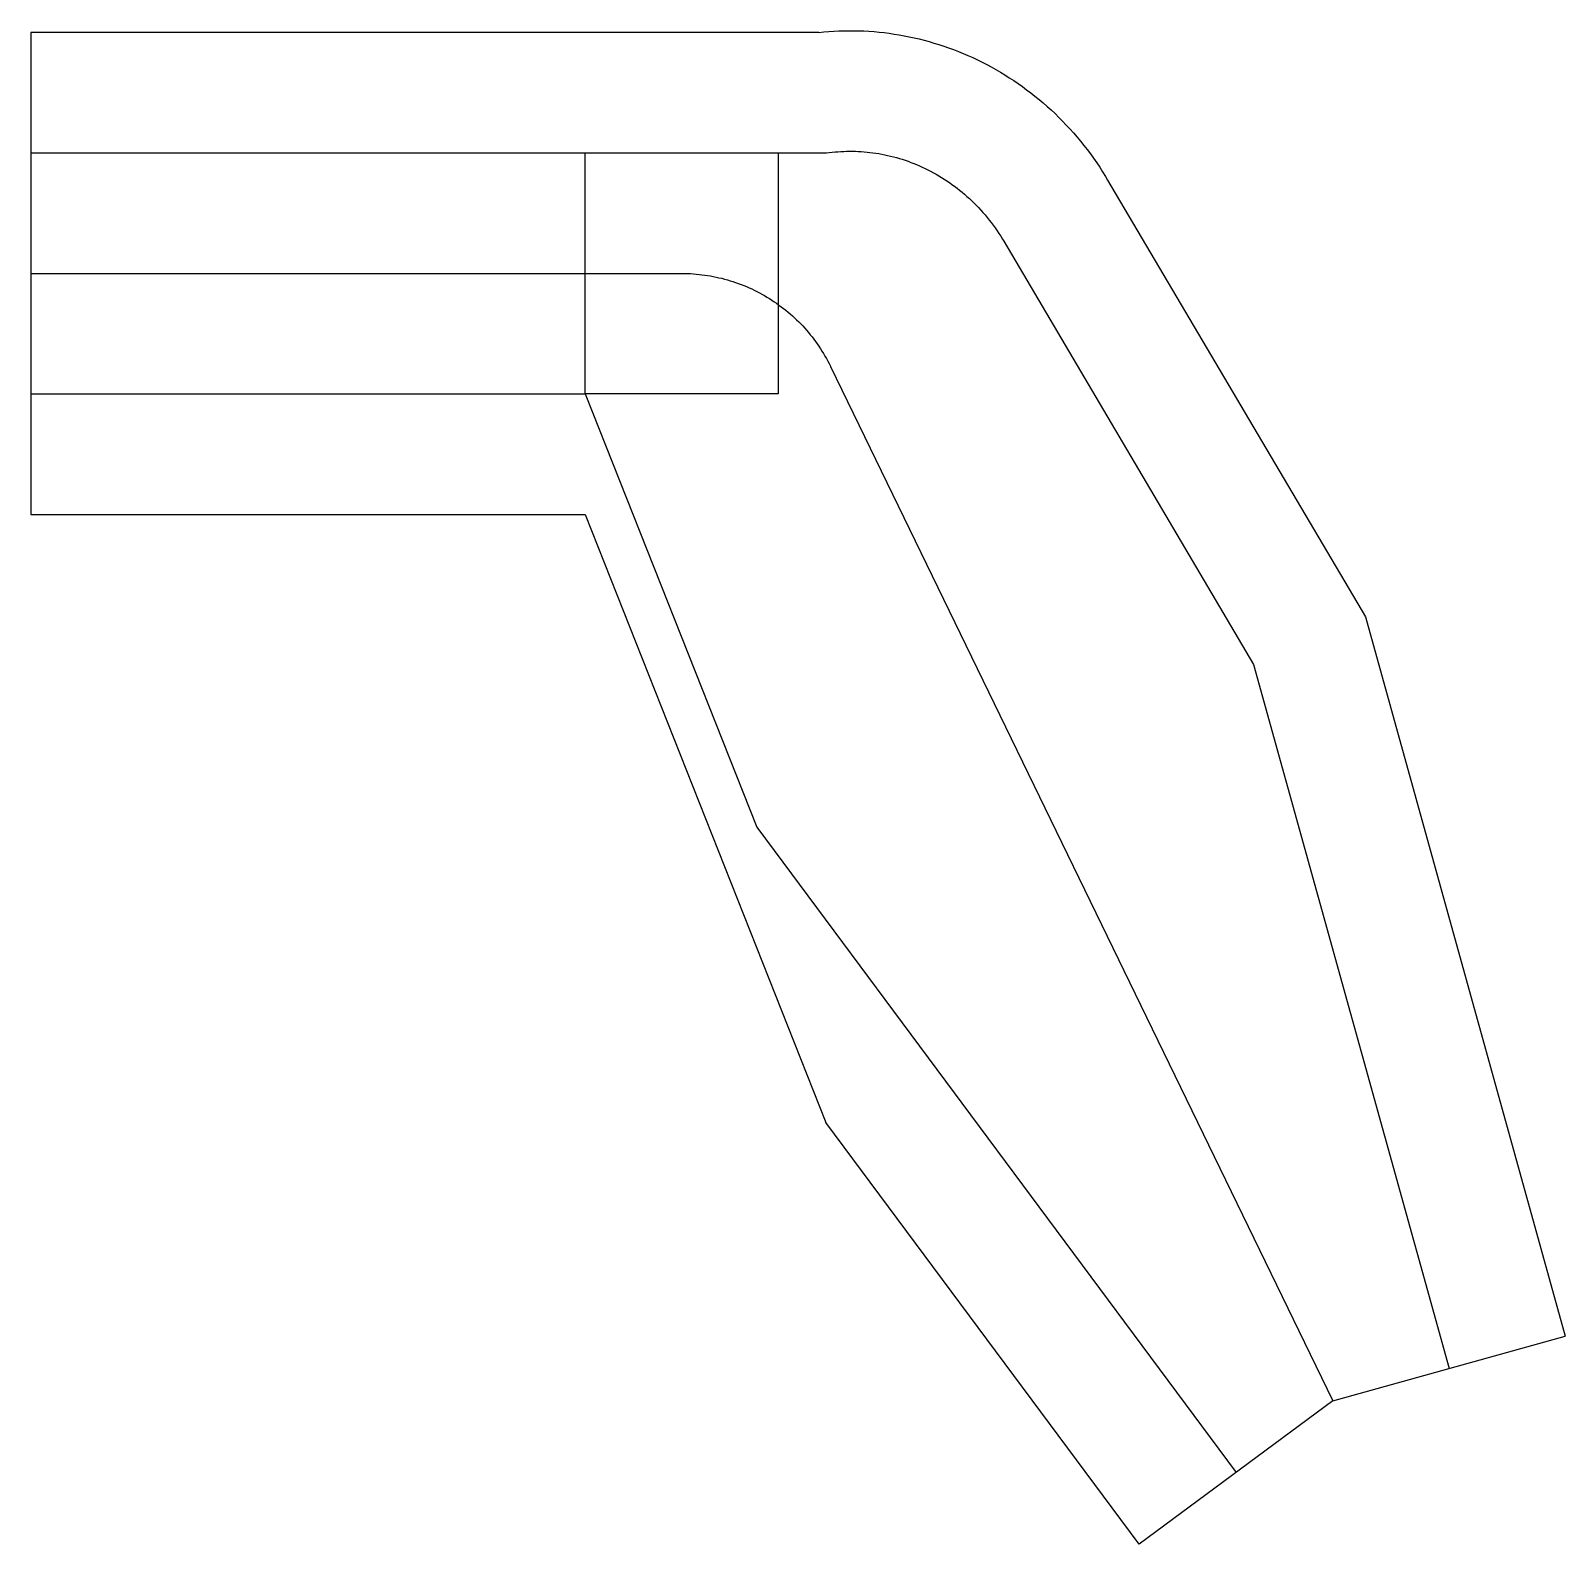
# Model space of a CAD drawing. Header units: metres. Extents: x -10000 to 13569, y -19528 to 3730.
import ezdxf

# ---------------------------------------------------------------- set-up
doc = ezdxf.new("R2010")
doc.units = ezdxf.units.M

msp = doc.modelspace()

# ---------------------------------------------------------------- linework, layer by layer
at = {"color": 1}
for p, q in [((-10000, 3704), (-10000, -3704)), ((2106, 3704), (-10000, 3704)), ((-10000, 1852), (2222, 1852)), ((6540, 1435), (10498, -5277)), ((4945, 494), (8779, -6007)), ((-10000, -1852), (-1482, -1852)), ((-1482, -1852), (1151, -8506)), ((-10000, -3704), (-1482, -3704)), ((-1482, -3704), (2214, -13046)), ((10498, -5277), (13569, -16329)), ((8779, -6007), (11784, -16825)), ((1151, -8506), (8513, -18424)), ((7026, -19528), (2214, -13046)), ((10000, -17321), (13569, -16329)), ((10000, -17321), (7026, -19528))]:
    msp.add_line(p, q, dxfattribs=at)
for points in [[(2106, 3704), (2182, 3712), (2258, 3718), (2335, 3723), (2411, 3727), (2488, 3729), (2565, 3730), (2642, 3730), (2720, 3729), (2797, 3726), (2874, 3721), (2952, 3716), (3029, 3709), (3106, 3700), (3184, 3690), (3261, 3679), (3338, 3667), (3415, 3653), (3492, 3638), (3568, 3621), (3645, 3603), (3721, 3584), (3797, 3563), (3873, 3541), (3948, 3518), (4024, 3493), (4098, 3467), (4173, 3440), (4247, 3411), (4321, 3381), (4394, 3349), (4467, 3317), (4539, 3283), (4611, 3247), (4682, 3211), (4753, 3173), (4823, 3134), (4892, 3093), (4961, 3051), (5030, 3008), (5097, 2964), (5164, 2919), (5230, 2872), (5296, 2824), (5361, 2775), (5424, 2725), (5488, 2673), (5550, 2620), (5611, 2567), (5672, 2512), (5732, 2456), (5790, 2398), (5848, 2340), (5905, 2281), (5961, 2220), (6016, 2159), (6070, 2096), (6123, 2033), (6175, 1968), (6226, 1903), (6276, 1836), (6324, 1769), (6372, 1700), (6418, 1631), (6463, 1561), (6507, 1490), (6540, 1435)], [(1482, -1852), (-1482, -1852), (-1482, 1852), (1482, 1852), (1482, -1852)], [(2222, 1852), (2265, 1858), (2309, 1863), (2353, 1868), (2397, 1871), (2441, 1874), (2486, 1876), (2530, 1878), (2575, 1878), (2620, 1878), (2665, 1877), (2710, 1876), (2755, 1873), (2800, 1870), (2845, 1866), (2890, 1861), (2935, 1855), (2980, 1849), (3026, 1841), (3071, 1833), (3116, 1824), (3161, 1814), (3206, 1804), (3251, 1793), (3296, 1780), (3341, 1767), (3385, 1754), (3430, 1739), (3474, 1723), (3518, 1707), (3562, 1690), (3606, 1672), (3649, 1654), (3693, 1634), (3736, 1614), (3778, 1593), (3821, 1571), (3863, 1548), (3905, 1525), (3947, 1501), (3988, 1476), (4029, 1450), (4070, 1423), (4110, 1396), (4149, 1368), (4189, 1339), (4228, 1310), (4266, 1279), (4304, 1248), (4342, 1217), (4379, 1184), (4416, 1151), (4452, 1117), (4488, 1082), (4523, 1047), (4557, 1011), (4591, 974), (4625, 937), (4658, 899), (4690, 860), (4721, 821), (4752, 781), (4783, 740), (4813, 699), (4842, 657), (4870, 615), (4898, 572), (4925, 528), (4945, 494)], [(-10000, 0), (0, 0), (44, 0), (89, -2), (133, -3), (177, -6), (221, -10), (265, -14), (309, -19), (353, -25), (397, -31), (441, -39), (484, -47), (528, -55), (571, -65), (614, -75), (657, -86), (700, -98), (742, -111), (784, -124), (826, -138), (868, -153), (910, -169), (951, -185), (992, -202), (1033, -219), (1073, -238), (1113, -257), (1152, -277), (1192, -297), (1231, -318), (1269, -340), (1307, -363), (1345, -386), (1383, -410), (1420, -434), (1456, -459), (1492, -485), (1528, -511), (1563, -538), (1598, -566), (1632, -594), (1665, -623), (1699, -652), (1731, -682), (1763, -712), (1795, -744), (1826, -775), (1857, -807), (1887, -840), (1916, -873), (1945, -907), (1973, -941), (2000, -976), (2027, -1011), (2054, -1046), (2079, -1083), (2105, -1119), (2129, -1156), (2153, -1193), (2176, -1231), (2198, -1269), (2220, -1308), (2241, -1347), (2262, -1386), (2282, -1426), (2284, -1430), (10000, -17321)]]:
    msp.add_lwpolyline(points, dxfattribs=at)

doc.saveas('drawing.dxf')
